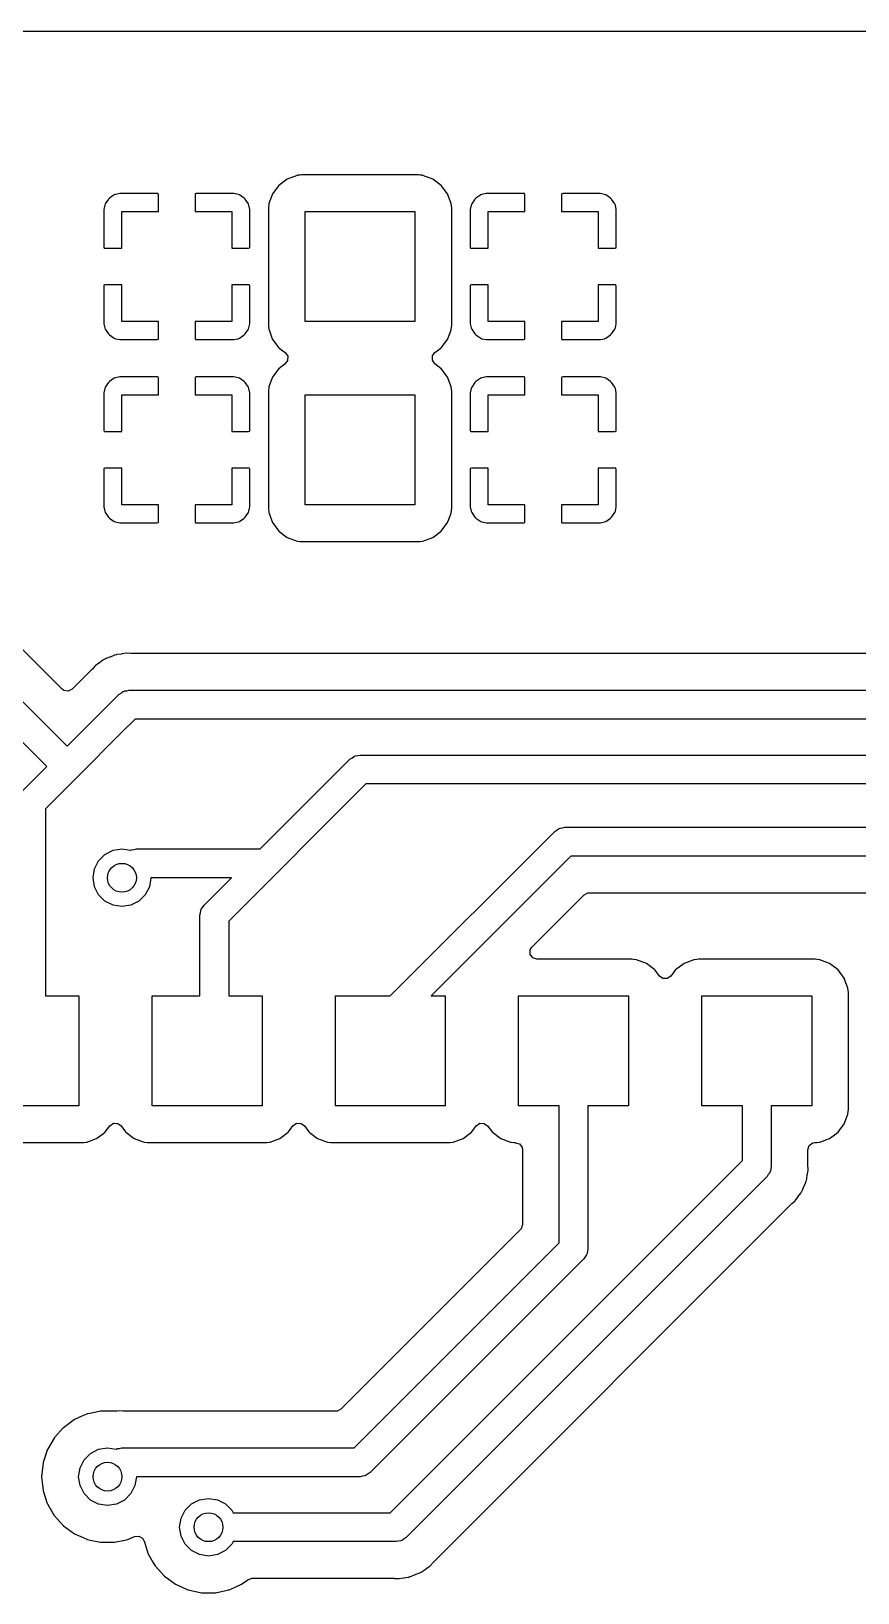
# Model space of a CAD drawing. Extents: x -0.18 to 2.18, y -0.18 to 2.58.
# Drawn here: x 0.75 to 1.201, y 1.724 to 2.576 of the extents above; entities that cross this region are included whole.
import ezdxf

# ---------------------------------------------------------------- set-up
doc = ezdxf.new("R2010")
doc.units = 0
doc.header["$MEASUREMENT"] = 0
doc.layers.add('BLACK', color=7, linetype='CONTINUOUS')

msp = doc.modelspace()

# ---------------------------------------------------------------- linework, layer by layer
at = {"layer": 'BLACK', "linetype": 'CONTINUOUS'}
for p, q in [((-0.172146, 2.57604), (2.17215, 2.57604)), ((0.894791, 2.49739), (0.889421, 2.49538)), ((0.895034, 2.49742), (0.894791, 2.49739)), ((0.89645, 2.49757), (0.895034, 2.49742)), ((0.895034, 2.49742), (0.895034, 2.49742)), ((0.897239, 2.49766), (0.89645, 2.49757)), ((0.961029, 2.49766), (0.897239, 2.49766)), ((0.961817, 2.49757), (0.961029, 2.49766)), ((0.963234, 2.49742), (0.961817, 2.49757)), ((0.963477, 2.49739), (0.963234, 2.49742)), ((0.963234, 2.49742), (0.963234, 2.49742)), ((0.968847, 2.49538), (0.963477, 2.49739)), ((0.884832, 2.49194), (0.881393, 2.48735)), ((0.889421, 2.49538), (0.884832, 2.49194)), ((0.973435, 2.49194), (0.968847, 2.49538)), ((0.976875, 2.48735), (0.973435, 2.49194)), ((0.789788, 2.4811), (0.789329, 2.47879)), ((0.790076, 2.4818), (0.789788, 2.4811)), ((0.791824, 2.48441), (0.790076, 2.4818)), ((0.792357, 2.48495), (0.791824, 2.48441)), ((0.794974, 2.4867), (0.792357, 2.48495)), ((0.79567, 2.48698), (0.794974, 2.4867)), ((0.797977, 2.48744), (0.79567, 2.48698)), ((0.798356, 2.48748), (0.797977, 2.48744)), ((0.818809, 2.48748), (0.798356, 2.48748)), ((0.818972, 2.48736), (0.818809, 2.48748)), ((0.819134, 2.48686), (0.818972, 2.48736)), ((0.819134, 2.47764), (0.819134, 2.48686)), ((0.839252, 2.48732), (0.839134, 2.48716)), ((0.839134, 2.48716), (0.839134, 2.47764)), ((0.839751, 2.48748), (0.839252, 2.48732)), ((0.859912, 2.48748), (0.839751, 2.48748)), ((0.860291, 2.48744), (0.859912, 2.48748)), ((0.862598, 2.48698), (0.860291, 2.48744)), ((0.863293, 2.4867), (0.862598, 2.48698)), ((0.865911, 2.48495), (0.863293, 2.4867)), ((0.866443, 2.48441), (0.865911, 2.48495)), ((0.868192, 2.4818), (0.866443, 2.48441)), ((0.86848, 2.4811), (0.868192, 2.4818)), ((0.868939, 2.47879), (0.86848, 2.4811)), ((0.87938, 2.48198), (0.879114, 2.47953)), ((0.879114, 2.47953), (0.879114, 2.41574)), ((0.88121, 2.48686), (0.87938, 2.48198)), ((0.881296, 2.48709), (0.88121, 2.48686)), ((0.881393, 2.48735), (0.881296, 2.48709)), ((0.881296, 2.48709), (0.881296, 2.48709)), ((0.976972, 2.48709), (0.976875, 2.48735)), ((0.977057, 2.48686), (0.976972, 2.48709)), ((0.976972, 2.48709), (0.976972, 2.48709)), ((0.978888, 2.48198), (0.977057, 2.48686)), ((0.979154, 2.47953), (0.978888, 2.48198)), ((0.979154, 2.41574), (0.979154, 2.47953)), ((0.989788, 2.4811), (0.989329, 2.47879)), ((0.990076, 2.4818), (0.989788, 2.4811)), ((0.991824, 2.48441), (0.990076, 2.4818)), ((0.992357, 2.48495), (0.991824, 2.48441)), ((0.994974, 2.4867), (0.992357, 2.48495)), ((0.99567, 2.48698), (0.994974, 2.4867)), ((0.997977, 2.48744), (0.99567, 2.48698)), ((0.998356, 2.48748), (0.997977, 2.48744)), ((1.01881, 2.48748), (0.998356, 2.48748)), ((1.01897, 2.48736), (1.01881, 2.48748)), ((1.01913, 2.48686), (1.01897, 2.48736)), ((1.01913, 2.47764), (1.01913, 2.48686)), ((1.03925, 2.48732), (1.03913, 2.48716)), ((1.03913, 2.48716), (1.03913, 2.47764)), ((1.03975, 2.48748), (1.03925, 2.48732)), ((1.05991, 2.48748), (1.03975, 2.48748)), ((1.06029, 2.48744), (1.05991, 2.48748)), ((1.0626, 2.48698), (1.06029, 2.48744)), ((1.06329, 2.4867), (1.0626, 2.48698)), ((1.06591, 2.48495), (1.06329, 2.4867)), ((1.06644, 2.48441), (1.06591, 2.48495)), ((1.06819, 2.4818), (1.06644, 2.48441)), ((1.06848, 2.4811), (1.06819, 2.4818)), ((1.06894, 2.47879), (1.06848, 2.4811)), ((0.789329, 2.47879), (0.789291, 2.47842)), ((0.789291, 2.47842), (0.789291, 2.45826)), ((0.799134, 2.45764), (0.799134, 2.47764)), ((0.799134, 2.47764), (0.819134, 2.47764)), ((0.839134, 2.47764), (0.859134, 2.47764)), ((0.859134, 2.47764), (0.859134, 2.45764)), ((0.868976, 2.47842), (0.868939, 2.47879)), ((0.868976, 2.45796), (0.868976, 2.47842)), ((0.899134, 2.41764), (0.899134, 2.47764)), ((0.899134, 2.47764), (0.959134, 2.47764)), ((0.959134, 2.47764), (0.959134, 2.41764)), ((0.989329, 2.47879), (0.989291, 2.47842)), ((0.989291, 2.47842), (0.989291, 2.45826)), ((0.999134, 2.45764), (0.999134, 2.47764)), ((0.999134, 2.47764), (1.01913, 2.47764)), ((1.03913, 2.47764), (1.05913, 2.47764)), ((1.05913, 2.47764), (1.05913, 2.45764)), ((1.06898, 2.47842), (1.06894, 2.47879)), ((1.06898, 2.45796), (1.06898, 2.47842)), ((0.789291, 2.45826), (0.789454, 2.45776)), ((0.789454, 2.45776), (0.789616, 2.45764)), ((0.789616, 2.45764), (0.799134, 2.45764)), ((0.859134, 2.45764), (0.868359, 2.45764)), ((0.868359, 2.45764), (0.868858, 2.4578)), ((0.868858, 2.4578), (0.868976, 2.45796)), ((0.989291, 2.45826), (0.989454, 2.45776)), ((0.989454, 2.45776), (0.989616, 2.45764)), ((0.989616, 2.45764), (0.999134, 2.45764)), ((1.05913, 2.45764), (1.06836, 2.45764)), ((1.06836, 2.45764), (1.06886, 2.4578)), ((1.06886, 2.4578), (1.06898, 2.45796)), ((0.789409, 2.43748), (0.789291, 2.43731)), ((0.789291, 2.43731), (0.789291, 2.41686)), ((0.789909, 2.43764), (0.789409, 2.43748)), ((0.799134, 2.43764), (0.789909, 2.43764)), ((0.799134, 2.41764), (0.799134, 2.43764)), ((0.868652, 2.43764), (0.859134, 2.43764)), ((0.859134, 2.43764), (0.859134, 2.41764)), ((0.868814, 2.43752), (0.868652, 2.43764)), ((0.868976, 2.43702), (0.868814, 2.43752)), ((0.868976, 2.41686), (0.868976, 2.43702)), ((0.989409, 2.43748), (0.989291, 2.43731)), ((0.989291, 2.43731), (0.989291, 2.41686)), ((0.989909, 2.43764), (0.989409, 2.43748)), ((0.999134, 2.43764), (0.989909, 2.43764)), ((0.999134, 2.41764), (0.999134, 2.43764)), ((1.06865, 2.43764), (1.05913, 2.43764)), ((1.05913, 2.43764), (1.05913, 2.41764)), ((1.06881, 2.43752), (1.06865, 2.43764)), ((1.06898, 2.43702), (1.06881, 2.43752)), ((1.06898, 2.41686), (1.06898, 2.43702)), ((0.789291, 2.41686), (0.789329, 2.41648)), ((0.789329, 2.41648), (0.789788, 2.41417)), ((0.789788, 2.41417), (0.790076, 2.41348)), ((0.790076, 2.41348), (0.791824, 2.41086)), ((0.819134, 2.41764), (0.799134, 2.41764)), ((0.819134, 2.40812), (0.819134, 2.41764)), ((0.859134, 2.41764), (0.839134, 2.41764)), ((0.839134, 2.41764), (0.839134, 2.40841)), ((0.866443, 2.41086), (0.868192, 2.41348)), ((0.868192, 2.41348), (0.86848, 2.41417)), ((0.86848, 2.41417), (0.868939, 2.41648)), ((0.868939, 2.41648), (0.868976, 2.41686)), ((0.879114, 2.41574), (0.87938, 2.41329)), ((0.87938, 2.41329), (0.879466, 2.41307)), ((0.879466, 2.41307), (0.881256, 2.40829)), ((0.959134, 2.41764), (0.899134, 2.41764)), ((0.977012, 2.40829), (0.978802, 2.41307)), ((0.978802, 2.41307), (0.978888, 2.41329)), ((0.978888, 2.41329), (0.979154, 2.41574)), ((0.989291, 2.41686), (0.989329, 2.41648)), ((0.989329, 2.41648), (0.989788, 2.41417)), ((0.989788, 2.41417), (0.990076, 2.41348)), ((0.990076, 2.41348), (0.991824, 2.41086)), ((1.01913, 2.41764), (0.999134, 2.41764)), ((1.01913, 2.40812), (1.01913, 2.41764)), ((1.05913, 2.41764), (1.03913, 2.41764)), ((1.03913, 2.41764), (1.03913, 2.40841)), ((1.06644, 2.41086), (1.06819, 2.41348)), ((1.06819, 2.41348), (1.06848, 2.41417)), ((1.06848, 2.41417), (1.06894, 2.41648)), ((1.06894, 2.41648), (1.06898, 2.41686)), ((0.791824, 2.41086), (0.792357, 2.41033)), ((0.792357, 2.41033), (0.794974, 2.40858)), ((0.794974, 2.40858), (0.79567, 2.40829)), ((0.79567, 2.40829), (0.797977, 2.40783)), ((0.797977, 2.40783), (0.798356, 2.4078)), ((0.798356, 2.4078), (0.818517, 2.4078)), ((0.818517, 2.4078), (0.819016, 2.40796)), ((0.819016, 2.40796), (0.819134, 2.40812)), ((0.839134, 2.40841), (0.839296, 2.40791)), ((0.839296, 2.40791), (0.839458, 2.4078)), ((0.839458, 2.4078), (0.859912, 2.4078)), ((0.859912, 2.4078), (0.860291, 2.40783)), ((0.860291, 2.40783), (0.862598, 2.40829)), ((0.862598, 2.40829), (0.863293, 2.40858)), ((0.863293, 2.40858), (0.865911, 2.41033)), ((0.865911, 2.41033), (0.866443, 2.41086)), ((0.881256, 2.40829), (0.881393, 2.40793)), ((0.881393, 2.40793), (0.884832, 2.40334)), ((0.884832, 2.40334), (0.885054, 2.40317)), ((0.885054, 2.40317), (0.885055, 2.40317)), ((0.885055, 2.40317), (0.888274, 2.40076)), ((0.969994, 2.40076), (0.973213, 2.40317)), ((0.973213, 2.40317), (0.973435, 2.40334)), ((0.973213, 2.40317), (0.973213, 2.40317)), ((0.973435, 2.40334), (0.976875, 2.40793)), ((0.976875, 2.40793), (0.977012, 2.40829)), ((0.991824, 2.41086), (0.992357, 2.41033)), ((0.992357, 2.41033), (0.994974, 2.40858)), ((0.994974, 2.40858), (0.99567, 2.40829)), ((0.99567, 2.40829), (0.997977, 2.40783)), ((0.997977, 2.40783), (0.998356, 2.4078)), ((0.998356, 2.4078), (1.01852, 2.4078)), ((1.01852, 2.4078), (1.01902, 2.40796)), ((1.01902, 2.40796), (1.01913, 2.40812)), ((1.03913, 2.40841), (1.0393, 2.40791)), ((1.0393, 2.40791), (1.03946, 2.4078)), ((1.03946, 2.4078), (1.05991, 2.4078)), ((1.05991, 2.4078), (1.06029, 2.40783)), ((1.06029, 2.40783), (1.0626, 2.40829)), ((1.0626, 2.40829), (1.06329, 2.40858)), ((1.06329, 2.40858), (1.06591, 2.41033)), ((1.06591, 2.41033), (1.06644, 2.41086)), ((0.888274, 2.39452), (0.885055, 2.39211)), ((0.888274, 2.40076), (0.889661, 2.39879)), ((0.889625, 2.39638), (0.888274, 2.39452)), ((0.889661, 2.39879), (0.889625, 2.39638)), ((0.968607, 2.39649), (0.968643, 2.3989)), ((0.969994, 2.39452), (0.968607, 2.39649)), ((0.968643, 2.3989), (0.969994, 2.40076)), ((0.973213, 2.39211), (0.969994, 2.39452)), ((0.794974, 2.3867), (0.792357, 2.38495)), ((0.79567, 2.38698), (0.794974, 2.3867)), ((0.797977, 2.38744), (0.79567, 2.38698)), ((0.798356, 2.38748), (0.797977, 2.38744)), ((0.818809, 2.38748), (0.798356, 2.38748)), ((0.818972, 2.38736), (0.818809, 2.38748)), ((0.819134, 2.38686), (0.818972, 2.38736)), ((0.819134, 2.37764), (0.819134, 2.38686)), ((0.839252, 2.38732), (0.839134, 2.38716)), ((0.839134, 2.38716), (0.839134, 2.37764)), ((0.839751, 2.38748), (0.839252, 2.38732)), ((0.859912, 2.38748), (0.839751, 2.38748)), ((0.860291, 2.38744), (0.859912, 2.38748)), ((0.862598, 2.38698), (0.860291, 2.38744)), ((0.863293, 2.3867), (0.862598, 2.38698)), ((0.865911, 2.38495), (0.863293, 2.3867)), ((0.88121, 2.38686), (0.87938, 2.38198)), ((0.881296, 2.38709), (0.88121, 2.38686)), ((0.881393, 2.38735), (0.881296, 2.38709)), ((0.881296, 2.38709), (0.881296, 2.38709)), ((0.884832, 2.39194), (0.881393, 2.38735)), ((0.885054, 2.39211), (0.884832, 2.39194)), ((0.885055, 2.39211), (0.885054, 2.39211)), ((0.973435, 2.39194), (0.973213, 2.39211)), ((0.973213, 2.39211), (0.973213, 2.39211)), ((0.976875, 2.38735), (0.973435, 2.39194)), ((0.976972, 2.38709), (0.976875, 2.38735)), ((0.977057, 2.38686), (0.976972, 2.38709)), ((0.976972, 2.38709), (0.976972, 2.38709)), ((0.978888, 2.38198), (0.977057, 2.38686)), ((0.994974, 2.3867), (0.992357, 2.38495)), ((0.99567, 2.38698), (0.994974, 2.3867)), ((0.997977, 2.38744), (0.99567, 2.38698)), ((0.998356, 2.38748), (0.997977, 2.38744)), ((1.01881, 2.38748), (0.998356, 2.38748)), ((1.01897, 2.38736), (1.01881, 2.38748)), ((1.01913, 2.38686), (1.01897, 2.38736)), ((1.01913, 2.37764), (1.01913, 2.38686)), ((1.03925, 2.38732), (1.03913, 2.38716)), ((1.03913, 2.38716), (1.03913, 2.37764)), ((1.03975, 2.38748), (1.03925, 2.38732)), ((1.05991, 2.38748), (1.03975, 2.38748)), ((1.06029, 2.38744), (1.05991, 2.38748)), ((1.0626, 2.38698), (1.06029, 2.38744)), ((1.06329, 2.3867), (1.0626, 2.38698)), ((1.06591, 2.38495), (1.06329, 2.3867)), ((0.789329, 2.37879), (0.789291, 2.37842)), ((0.789291, 2.37842), (0.789291, 2.35826)), ((0.789788, 2.3811), (0.789329, 2.37879)), ((0.790076, 2.3818), (0.789788, 2.3811)), ((0.791824, 2.38441), (0.790076, 2.3818)), ((0.792357, 2.38495), (0.791824, 2.38441)), ((0.799134, 2.35764), (0.799134, 2.37764)), ((0.799134, 2.37764), (0.819134, 2.37764)), ((0.839134, 2.37764), (0.859134, 2.37764)), ((0.859134, 2.37764), (0.859134, 2.35764)), ((0.866443, 2.38441), (0.865911, 2.38495)), ((0.868192, 2.3818), (0.866443, 2.38441)), ((0.86848, 2.3811), (0.868192, 2.3818)), ((0.868939, 2.37879), (0.86848, 2.3811)), ((0.868976, 2.37842), (0.868939, 2.37879)), ((0.868976, 2.35796), (0.868976, 2.37842)), ((0.87938, 2.38198), (0.879114, 2.37953)), ((0.879114, 2.37953), (0.879114, 2.31574)), ((0.899134, 2.31764), (0.899134, 2.37764)), ((0.899134, 2.37764), (0.959134, 2.37764)), ((0.959134, 2.37764), (0.959134, 2.31764)), ((0.979154, 2.37953), (0.978888, 2.38198)), ((0.979154, 2.31574), (0.979154, 2.37953)), ((0.989329, 2.37879), (0.989291, 2.37842)), ((0.989291, 2.37842), (0.989291, 2.35826)), ((0.989788, 2.3811), (0.989329, 2.37879)), ((0.990076, 2.3818), (0.989788, 2.3811)), ((0.991824, 2.38441), (0.990076, 2.3818)), ((0.992357, 2.38495), (0.991824, 2.38441)), ((0.999134, 2.35764), (0.999134, 2.37764)), ((0.999134, 2.37764), (1.01913, 2.37764)), ((1.03913, 2.37764), (1.05913, 2.37764)), ((1.05913, 2.37764), (1.05913, 2.35764)), ((1.06644, 2.38441), (1.06591, 2.38495)), ((1.06819, 2.3818), (1.06644, 2.38441)), ((1.06848, 2.3811), (1.06819, 2.3818)), ((1.06894, 2.37879), (1.06848, 2.3811)), ((1.06898, 2.37842), (1.06894, 2.37879)), ((1.06898, 2.35796), (1.06898, 2.37842)), ((0.789291, 2.35826), (0.789454, 2.35776)), ((0.789454, 2.35776), (0.789616, 2.35764)), ((0.789616, 2.35764), (0.799134, 2.35764)), ((0.859134, 2.35764), (0.868359, 2.35764)), ((0.868359, 2.35764), (0.868858, 2.3578)), ((0.868858, 2.3578), (0.868976, 2.35796)), ((0.989291, 2.35826), (0.989454, 2.35776)), ((0.989454, 2.35776), (0.989616, 2.35764)), ((0.989616, 2.35764), (0.999134, 2.35764)), ((1.05913, 2.35764), (1.06836, 2.35764)), ((1.06836, 2.35764), (1.06886, 2.3578)), ((1.06886, 2.3578), (1.06898, 2.35796)), ((0.789409, 2.33748), (0.789291, 2.33731)), ((0.789291, 2.33731), (0.789291, 2.31686)), ((0.789909, 2.33764), (0.789409, 2.33748)), ((0.799134, 2.33764), (0.789909, 2.33764)), ((0.799134, 2.31764), (0.799134, 2.33764)), ((0.868652, 2.33764), (0.859134, 2.33764)), ((0.859134, 2.33764), (0.859134, 2.31764)), ((0.868814, 2.33752), (0.868652, 2.33764)), ((0.868976, 2.33702), (0.868814, 2.33752)), ((0.868976, 2.31686), (0.868976, 2.33702)), ((0.989409, 2.33748), (0.989291, 2.33731)), ((0.989291, 2.33731), (0.989291, 2.31686)), ((0.989909, 2.33764), (0.989409, 2.33748)), ((0.999134, 2.33764), (0.989909, 2.33764)), ((0.999134, 2.31764), (0.999134, 2.33764)), ((1.06865, 2.33764), (1.05913, 2.33764)), ((1.05913, 2.33764), (1.05913, 2.31764)), ((1.06881, 2.33752), (1.06865, 2.33764)), ((1.06898, 2.33702), (1.06881, 2.33752)), ((1.06898, 2.31686), (1.06898, 2.33702)), ((0.766535, 2.21701), (0.653917, 2.32962)), ((0.758156, 2.1748), (0.615321, 2.31764)), ((0.632756, 2.32247), (0.769291, 2.18594)), ((0.819134, 2.31764), (0.799134, 2.31764)), ((0.819134, 2.30812), (0.819134, 2.31764)), ((0.859134, 2.31764), (0.839134, 2.31764)), ((0.839134, 2.31764), (0.839134, 2.30841)), ((0.959134, 2.31764), (0.899134, 2.31764)), ((1.01913, 2.31764), (0.999134, 2.31764)), ((1.01913, 2.30812), (1.01913, 2.31764)), ((1.05913, 2.31764), (1.03913, 2.31764)), ((1.03913, 2.31764), (1.03913, 2.30841)), ((0.789291, 2.31686), (0.789329, 2.31648)), ((0.789329, 2.31648), (0.789788, 2.31417)), ((0.789788, 2.31417), (0.790076, 2.31348)), ((0.790076, 2.31348), (0.791824, 2.31086)), ((0.791824, 2.31086), (0.792357, 2.31033)), ((0.792357, 2.31033), (0.794974, 2.30858)), ((0.863293, 2.30858), (0.865911, 2.31033)), ((0.865911, 2.31033), (0.866443, 2.31086)), ((0.866443, 2.31086), (0.868192, 2.31348)), ((0.868192, 2.31348), (0.86848, 2.31417)), ((0.86848, 2.31417), (0.868792, 2.31574)), ((0.868792, 2.31574), (0.868939, 2.31648)), ((0.868939, 2.31648), (0.868976, 2.31686)), ((0.879114, 2.31574), (0.87938, 2.31329)), ((0.87938, 2.31329), (0.879466, 2.31307)), ((0.879466, 2.31307), (0.881256, 2.30829)), ((0.977012, 2.30829), (0.978802, 2.31307)), ((0.978802, 2.31307), (0.978888, 2.31329)), ((0.978888, 2.31329), (0.979154, 2.31574)), ((0.989291, 2.31686), (0.989329, 2.31648)), ((0.989329, 2.31648), (0.989788, 2.31417)), ((0.989788, 2.31417), (0.990076, 2.31348)), ((0.990076, 2.31348), (0.991824, 2.31086)), ((0.991824, 2.31086), (0.992357, 2.31033)), ((0.992357, 2.31033), (0.994974, 2.30858)), ((1.06329, 2.30858), (1.06591, 2.31033)), ((1.06591, 2.31033), (1.06644, 2.31086)), ((1.06644, 2.31086), (1.06819, 2.31348)), ((1.06819, 2.31348), (1.06848, 2.31417)), ((1.06848, 2.31417), (1.06894, 2.31648)), ((1.06894, 2.31648), (1.06898, 2.31686)), ((0.794974, 2.30858), (0.79567, 2.30829)), ((0.79567, 2.30829), (0.797977, 2.30783)), ((0.797977, 2.30783), (0.798356, 2.3078)), ((0.798356, 2.3078), (0.818517, 2.3078)), ((0.818517, 2.3078), (0.819016, 2.30796)), ((0.819016, 2.30796), (0.819134, 2.30812)), ((0.839134, 2.30841), (0.839296, 2.30791)), ((0.839296, 2.30791), (0.839458, 2.3078)), ((0.839458, 2.3078), (0.859912, 2.3078)), ((0.859912, 2.3078), (0.860291, 2.30783)), ((0.860291, 2.30783), (0.862598, 2.30829)), ((0.862598, 2.30829), (0.863293, 2.30858)), ((0.881256, 2.30829), (0.881393, 2.30793)), ((0.881393, 2.30793), (0.884832, 2.30334)), ((0.884832, 2.30334), (0.889421, 2.2999)), ((0.968847, 2.2999), (0.973435, 2.30334)), ((0.973435, 2.30334), (0.976875, 2.30793)), ((0.976875, 2.30793), (0.977012, 2.30829)), ((0.994974, 2.30858), (0.99567, 2.30829)), ((0.99567, 2.30829), (0.997977, 2.30783)), ((0.997977, 2.30783), (0.998356, 2.3078)), ((0.998356, 2.3078), (1.01852, 2.3078)), ((1.01852, 2.3078), (1.01902, 2.30796)), ((1.01902, 2.30796), (1.01913, 2.30812)), ((1.03913, 2.30841), (1.0393, 2.30791)), ((1.0393, 2.30791), (1.03946, 2.3078)), ((1.03946, 2.3078), (1.05991, 2.3078)), ((1.05991, 2.3078), (1.06029, 2.30783)), ((1.06029, 2.30783), (1.0626, 2.30829)), ((1.0626, 2.30829), (1.06329, 2.30858)), ((0.889421, 2.2999), (0.894791, 2.29788)), ((0.894791, 2.29788), (0.895034, 2.29786)), ((0.895034, 2.29786), (0.895034, 2.29786)), ((0.895034, 2.29786), (0.89645, 2.2977)), ((0.89645, 2.2977), (0.897239, 2.29762)), ((0.897239, 2.29762), (0.961029, 2.29762)), ((0.961029, 2.29762), (0.961817, 2.2977)), ((0.961817, 2.2977), (0.963234, 2.29786)), ((0.963234, 2.29786), (0.963477, 2.29788)), ((0.963234, 2.29786), (0.963234, 2.29786)), ((0.963477, 2.29788), (0.968847, 2.2999)), ((0.788846, 2.23285), (0.786939, 2.23138)), ((0.789185, 2.233), (0.788846, 2.23285)), ((0.789826, 2.23335), (0.789185, 2.233)), ((0.790132, 2.23356), (0.789826, 2.23335)), ((0.791525, 2.23409), (0.790132, 2.23356)), ((0.792511, 2.23446), (0.791525, 2.23409)), ((0.792699, 2.23454), (0.792511, 2.23446)), ((0.794813, 2.23547), (0.792699, 2.23454)), ((0.795028, 2.23556), (0.794813, 2.23547)), ((0.795393, 2.23562), (0.795028, 2.23556)), ((0.796101, 2.23582), (0.795393, 2.23562)), ((0.796176, 2.23585), (0.796101, 2.23582)), ((0.796227, 2.23587), (0.796176, 2.23585)), ((0.796447, 2.23595), (0.796227, 2.23587)), ((0.796227, 2.23587), (0.796227, 2.23587)), ((0.798972, 2.23625), (0.796447, 2.23595)), ((0.799174, 2.23628), (0.798972, 2.23625)), ((0.801448, 2.23668), (0.799174, 2.23628)), ((0.801679, 2.23672), (0.801448, 2.23668)), ((0.801448, 2.23668), (0.801448, 2.23668)), ((0.803907, 2.23657), (0.801679, 2.23672)), ((0.803987, 2.23656), (0.803907, 2.23657)), ((0.804252, 2.23656), (0.803987, 2.23656)), ((1.25061, 2.23656), (0.804252, 2.23656)), ((0.782762, 2.22772), (0.772047, 2.21701)), ((0.782916, 2.22788), (0.782762, 2.22772)), ((0.784411, 2.22956), (0.782916, 2.22788)), ((0.784568, 2.22974), (0.784411, 2.22956)), ((0.786664, 2.23118), (0.784568, 2.22974)), ((0.786829, 2.2313), (0.786664, 2.23118)), ((0.786939, 2.23138), (0.786829, 2.2313)), ((0.767522, 2.21629), (0.766535, 2.21701)), ((0.769901, 2.21591), (0.767522, 2.21629)), ((0.772047, 2.21701), (0.769901, 2.21591)), ((0.798706, 2.21494), (0.799735, 2.21576)), ((0.799735, 2.21576), (0.800176, 2.21586)), ((0.800176, 2.21586), (0.80056, 2.2161)), ((0.80056, 2.2161), (0.801867, 2.21624)), ((0.801867, 2.21624), (0.80315, 2.21654)), ((0.80315, 2.21654), (1.26052, 2.21654)), ((0.787749, 2.2044), (0.797592, 2.21424)), ((0.797592, 2.21424), (0.798706, 2.21494)), ((0.769291, 2.18594), (0.787749, 2.2044)), ((0.787749, 2.2044), (0.787749, 2.2044)), ((0.806411, 2.20079), (0.798865, 2.19324)), ((1.26378, 2.20079), (0.806411, 2.20079)), ((0.798865, 2.19324), (0.775243, 2.16962)), ((0.798865, 2.19324), (0.798865, 2.19324)), ((0.927852, 2.18081), (0.929134, 2.1811)), ((0.929134, 2.1811), (1.30383, 2.1811)), ((0.744039, 2.16069), (0.758156, 2.1748)), ((0.874691, 2.12992), (0.923576, 2.17881)), ((0.923576, 2.17881), (0.924691, 2.1795)), ((0.924691, 2.1795), (0.925719, 2.18032)), ((0.925719, 2.18032), (0.926161, 2.18042)), ((0.926161, 2.18042), (0.926544, 2.18066)), ((0.926544, 2.18066), (0.927852, 2.18081)), ((0.775243, 2.16962), (0.75748, 2.15186)), ((0.775243, 2.16962), (0.775243, 2.16962)), ((0.932395, 2.16535), (0.85748, 2.09044)), ((1.30709, 2.16535), (0.932395, 2.16535)), ((0.75748, 2.15186), (0.75748, 2.04969)), ((0.945636, 2.04969), (1.03539, 2.13944)), ((1.03539, 2.13944), (1.0365, 2.14013)), ((1.0365, 2.14013), (1.03753, 2.14095)), ((1.03753, 2.14095), (1.03797, 2.14105)), ((1.03797, 2.14105), (1.03836, 2.14129)), ((1.03836, 2.14129), (1.03966, 2.14144)), ((1.03966, 2.14144), (1.04094, 2.14173)), ((1.04094, 2.14173), (1.39277, 2.14173)), ((0.784235, 2.11904), (0.786472, 2.12343)), ((0.786472, 2.12343), (0.789956, 2.12691)), ((0.789956, 2.12691), (0.794346, 2.12915)), ((0.794346, 2.12915), (0.799213, 2.12992)), ((0.799213, 2.12992), (0.80386, 2.12919)), ((0.80386, 2.12919), (0.804113, 2.12924)), ((0.804113, 2.12924), (0.804497, 2.12948)), ((0.804497, 2.12948), (0.805804, 2.12963)), ((0.805804, 2.12963), (0.807087, 2.12992)), ((0.807087, 2.12992), (0.874691, 2.12992)), ((1.04421, 2.12598), (0.967907, 2.04969)), ((1.38949, 2.12598), (1.04421, 2.12598)), ((0.783465, 2.11417), (0.784235, 2.11904)), ((0.784235, 2.10931), (0.783465, 2.11417)), ((0.814961, 2.11417), (0.81419, 2.10931)), ((0.858943, 2.11417), (0.814961, 2.11417)), ((0.844039, 2.09927), (0.858943, 2.11417)), ((0.786472, 2.10492), (0.784235, 2.10931)), ((0.789956, 2.10143), (0.786472, 2.10492)), ((0.811953, 2.10492), (0.808469, 2.10143)), ((0.81419, 2.10931), (0.811953, 2.10492)), ((1.02289, 2.07636), (1.05136, 2.10482)), ((1.05136, 2.10482), (1.0535, 2.10592)), ((1.0535, 2.10592), (1.05411, 2.10596)), ((1.05411, 2.10596), (1.37959, 2.10596)), ((0.794346, 2.0992), (0.789956, 2.10143)), ((0.799213, 2.09843), (0.794346, 2.0992)), ((0.804079, 2.0992), (0.799213, 2.09843)), ((0.808469, 2.10143), (0.804079, 2.0992)), ((0.842027, 2.095), (0.842175, 2.0963)), ((0.842175, 2.0963), (0.842416, 2.09669)), ((0.842416, 2.09669), (0.842517, 2.09713)), ((0.842517, 2.09713), (0.843339, 2.09816)), ((0.843339, 2.09816), (0.844039, 2.09927)), ((0.841732, 2.09371), (0.842027, 2.095)), ((0.841732, 2.04969), (0.841732, 2.09371)), ((0.85748, 2.09044), (0.85748, 2.04969)), ((1.02194, 2.07481), (1.02289, 2.07636)), ((1.02194, 2.0724), (1.02194, 2.07481)), ((1.02336, 2.07045), (1.02194, 2.0724)), ((1.02565, 2.0697), (1.02336, 2.07045)), ((1.07756, 2.0697), (1.02565, 2.0697)), ((1.07835, 2.06962), (1.07756, 2.0697)), ((1.07977, 2.06947), (1.07835, 2.06962)), ((1.08001, 2.06944), (1.07977, 2.06947)), ((1.07977, 2.06947), (1.07977, 2.06947)), ((1.08538, 2.06743), (1.08001, 2.06944)), ((1.08997, 2.06399), (1.08538, 2.06743)), ((1.09014, 2.06376), (1.08997, 2.06399)), ((1.09255, 2.06054), (1.09014, 2.06376)), ((1.09014, 2.06376), (1.09014, 2.06376)), ((1.1012, 2.06376), (1.09879, 2.06054)), ((1.10137, 2.06399), (1.1012, 2.06376)), ((1.1012, 2.06376), (1.1012, 2.06376)), ((1.10596, 2.06743), (1.10137, 2.06399)), ((1.11133, 2.06944), (1.10596, 2.06743)), ((1.11157, 2.06947), (1.11133, 2.06944)), ((1.11299, 2.06962), (1.11157, 2.06947)), ((1.11157, 2.06947), (1.11157, 2.06947)), ((1.11377, 2.0697), (1.11299, 2.06962)), ((1.17756, 2.0697), (1.11377, 2.0697)), ((1.17835, 2.06962), (1.17756, 2.0697)), ((1.17977, 2.06947), (1.17835, 2.06962)), ((1.18001, 2.06944), (1.17977, 2.06947)), ((1.17977, 2.06947), (1.17977, 2.06947)), ((1.18538, 2.06743), (1.18001, 2.06944)), ((1.18997, 2.06399), (1.18538, 2.06743)), ((1.19341, 2.0594), (1.18997, 2.06399)), ((1.09441, 2.05919), (1.09255, 2.06054)), ((1.09682, 2.05916), (1.09441, 2.05919)), ((1.09879, 2.06054), (1.09682, 2.05916)), ((1.19351, 2.05914), (1.19341, 2.0594)), ((1.19359, 2.05891), (1.19351, 2.05914)), ((1.19351, 2.05914), (1.19351, 2.05914)), ((1.19542, 2.05403), (1.19359, 2.05891)), ((1.19569, 2.05158), (1.19542, 2.05403)), ((0.75748, 2.04969), (0.775669, 2.04969)), ((0.775669, 2.04969), (0.775669, 1.98969)), ((0.815669, 1.98969), (0.815669, 2.04969)), ((0.815669, 2.04969), (0.841732, 2.04969)), ((0.85748, 2.04969), (0.875669, 2.04969)), ((0.875669, 2.04969), (0.875669, 1.98969)), ((0.915669, 1.98969), (0.915669, 2.04969)), ((0.915669, 2.04969), (0.945636, 2.04969)), ((0.967907, 2.04969), (0.975669, 2.04969)), ((0.975669, 2.04969), (0.975669, 1.98969)), ((1.01567, 1.98969), (1.01567, 2.04969)), ((1.01567, 2.04969), (1.07567, 2.04969)), ((1.07567, 2.04969), (1.07567, 1.98969)), ((1.11567, 1.98969), (1.11567, 2.04969)), ((1.11567, 2.04969), (1.17567, 2.04969)), ((1.17567, 2.04969), (1.17567, 1.98969)), ((1.19569, 1.98779), (1.19569, 2.05158)), ((0.775669, 1.98969), (0.715669, 1.98969)), ((0.875669, 1.98969), (0.815669, 1.98969)), ((0.975669, 1.98969), (0.915669, 1.98969)), ((1.0378, 1.98969), (1.01567, 1.98969)), ((1.0378, 1.91507), (1.0378, 1.98969)), ((1.07567, 1.98969), (1.05354, 1.98969)), ((1.05354, 1.98969), (1.05354, 1.9118)), ((1.1378, 1.98969), (1.11567, 1.98969)), ((1.1378, 1.95995), (1.1378, 1.98969)), ((1.17567, 1.98969), (1.15354, 1.98969)), ((1.15354, 1.98969), (1.15354, 1.95668)), ((1.19355, 1.98034), (1.19534, 1.98511)), ((1.19534, 1.98511), (1.19542, 1.98534)), ((1.19542, 1.98534), (1.19569, 1.98779)), ((0.790138, 1.97561), (0.79255, 1.97883)), ((0.79255, 1.97883), (0.79452, 1.98021)), ((0.79452, 1.98021), (0.796929, 1.98018)), ((0.796929, 1.98018), (0.798788, 1.97883)), ((0.798788, 1.97883), (0.801201, 1.97561)), ((0.890138, 1.97561), (0.89255, 1.97883)), ((0.89255, 1.97883), (0.89452, 1.98021)), ((0.89452, 1.98021), (0.896929, 1.98018)), ((0.896929, 1.98018), (0.898788, 1.97883)), ((0.898788, 1.97883), (0.901201, 1.97561)), ((0.990138, 1.97561), (0.99255, 1.97883)), ((0.99255, 1.97883), (0.99452, 1.98021)), ((0.99452, 1.98021), (0.996929, 1.98018)), ((0.996929, 1.98018), (0.998788, 1.97883)), ((0.998788, 1.97883), (1.0012, 1.97561)), ((1.18997, 1.97538), (1.19341, 1.97997)), ((1.19341, 1.97997), (1.19355, 1.98034)), ((0.713774, 1.96967), (0.777564, 1.96967)), ((0.777564, 1.96967), (0.778353, 1.96975)), ((0.778353, 1.96975), (0.779769, 1.9699)), ((0.779769, 1.9699), (0.780012, 1.96993)), ((0.779769, 1.9699), (0.779769, 1.9699)), ((0.780012, 1.96993), (0.785382, 1.97194)), ((0.785382, 1.97194), (0.789971, 1.97538)), ((0.789971, 1.97538), (0.790137, 1.97561)), ((0.790137, 1.97561), (0.790138, 1.97561)), ((0.801201, 1.97561), (0.801201, 1.97561)), ((0.801201, 1.97561), (0.801368, 1.97538)), ((0.801368, 1.97538), (0.805956, 1.97194)), ((0.805956, 1.97194), (0.811326, 1.96993)), ((0.811326, 1.96993), (0.811569, 1.9699)), ((0.811569, 1.9699), (0.811569, 1.9699)), ((0.811569, 1.9699), (0.812986, 1.96975)), ((0.812986, 1.96975), (0.813774, 1.96967)), ((0.813774, 1.96967), (0.877564, 1.96967)), ((0.877564, 1.96967), (0.878353, 1.96975)), ((0.878353, 1.96975), (0.879769, 1.9699)), ((0.879769, 1.9699), (0.880012, 1.96993)), ((0.879769, 1.9699), (0.879769, 1.9699)), ((0.880012, 1.96993), (0.885382, 1.97194)), ((0.885382, 1.97194), (0.889971, 1.97538)), ((0.889971, 1.97538), (0.890137, 1.97561)), ((0.890137, 1.97561), (0.890138, 1.97561)), ((0.901201, 1.97561), (0.901201, 1.97561)), ((0.901201, 1.97561), (0.901368, 1.97538)), ((0.901368, 1.97538), (0.905956, 1.97194)), ((0.905956, 1.97194), (0.911326, 1.96993)), ((0.911326, 1.96993), (0.911569, 1.9699)), ((0.911569, 1.9699), (0.911569, 1.9699)), ((0.911569, 1.9699), (0.912986, 1.96975)), ((0.912986, 1.96975), (0.913774, 1.96967)), ((0.913774, 1.96967), (0.977564, 1.96967)), ((0.977564, 1.96967), (0.978353, 1.96975)), ((0.978353, 1.96975), (0.979769, 1.9699)), ((0.979769, 1.9699), (0.980012, 1.96993)), ((0.979769, 1.9699), (0.979769, 1.9699)), ((0.980012, 1.96993), (0.985382, 1.97194)), ((0.985382, 1.97194), (0.989971, 1.97538)), ((0.989971, 1.97538), (0.990137, 1.97561)), ((0.990137, 1.97561), (0.990138, 1.97561)), ((1.0012, 1.97561), (1.0012, 1.97561)), ((1.0012, 1.97561), (1.00137, 1.97538)), ((1.00137, 1.97538), (1.00596, 1.97194)), ((1.00596, 1.97194), (1.01133, 1.96993)), ((1.01133, 1.96993), (1.01157, 1.9699)), ((1.01157, 1.9699), (1.01157, 1.9699)), ((1.01157, 1.9699), (1.01299, 1.96975)), ((1.01299, 1.96975), (1.01377, 1.96967)), ((1.01377, 1.96967), (1.01388, 1.96967)), ((1.01388, 1.96967), (1.01398, 1.96966)), ((1.01398, 1.96966), (1.01398, 1.96963)), ((1.01398, 1.96963), (1.01617, 1.96892)), ((1.01617, 1.96892), (1.01758, 1.96697)), ((1.17356, 1.96577), (1.17431, 1.96806)), ((1.17431, 1.96806), (1.17626, 1.96947)), ((1.17626, 1.96947), (1.17735, 1.96965)), ((1.17735, 1.96966), (1.17746, 1.96967)), ((1.17735, 1.96965), (1.17735, 1.96966)), ((1.17746, 1.96967), (1.17756, 1.96967)), ((1.17756, 1.96967), (1.17835, 1.96975)), ((1.17835, 1.96975), (1.17977, 1.9699)), ((1.17977, 1.9699), (1.18001, 1.96993)), ((1.17977, 1.9699), (1.17977, 1.9699)), ((1.18001, 1.96993), (1.18538, 1.97194)), ((1.18538, 1.97194), (1.18997, 1.97538)), ((0.945557, 1.76772), (1.1378, 1.95995)), ((1.01758, 1.96697), (1.01778, 1.96577)), ((1.01778, 1.96577), (1.01778, 1.92498)), ((1.17356, 1.95763), (1.17356, 1.96577)), ((1.15124, 1.95113), (0.954377, 1.75427)), ((1.15194, 1.95224), (1.15124, 1.95113)), ((1.15276, 1.95327), (1.15194, 1.95224)), ((1.15286, 1.95371), (1.15276, 1.95327)), ((1.1531, 1.95409), (1.15286, 1.95371)), ((1.15325, 1.9554), (1.1531, 1.95409)), ((1.15354, 1.95668), (1.15325, 1.9554)), ((1.17289, 1.94971), (1.17322, 1.95223)), ((1.17322, 1.95223), (1.17325, 1.95243)), ((1.17325, 1.95243), (1.17367, 1.9547)), ((1.17357, 1.95741), (1.17356, 1.95763)), ((1.17371, 1.95493), (1.17357, 1.95741)), ((1.17367, 1.9547), (1.17371, 1.95493)), ((1.16986, 1.94247), (1.17022, 1.94311)), ((1.17022, 1.94311), (1.17043, 1.94341)), ((1.17043, 1.94341), (1.17136, 1.94578)), ((1.17136, 1.94578), (1.17144, 1.94597)), ((1.17144, 1.94597), (1.17239, 1.94808)), ((1.17239, 1.94808), (1.17248, 1.94829)), ((1.17248, 1.94829), (1.17255, 1.94865)), ((1.17255, 1.94865), (1.17275, 1.94936)), ((1.17275, 1.94936), (1.17289, 1.94971)), ((0.969207, 1.74078), (1.16461, 1.93619)), ((1.16461, 1.93619), (1.16481, 1.93637)), ((1.16481, 1.93637), (1.16637, 1.93774)), ((1.16637, 1.93774), (1.16655, 1.93789)), ((1.16655, 1.93789), (1.16801, 1.93997)), ((1.16801, 1.93997), (1.16813, 1.94013)), ((1.16813, 1.94013), (1.1697, 1.94214)), ((1.1697, 1.94214), (1.16986, 1.94247)), ((1.01663, 1.92222), (0.918721, 1.82431)), ((1.01703, 1.92269), (1.01663, 1.92222)), ((1.01778, 1.92498), (1.01703, 1.92269)), ((0.925872, 1.80315), (1.0378, 1.91507)), ((1.05286, 1.90883), (1.05276, 1.90838)), ((1.0531, 1.90921), (1.05286, 1.90883)), ((1.05325, 1.91052), (1.0531, 1.90921)), ((1.05354, 1.9118), (1.05325, 1.91052)), ((1.05124, 1.90624), (0.934692, 1.7897)), ((1.05194, 1.90736), (1.05124, 1.90624)), ((1.05276, 1.90838), (1.05194, 1.90736)), ((0.797742, 1.82334), (0.796603, 1.82314)), ((0.799965, 1.82318), (0.797742, 1.82334)), ((0.916575, 1.82322), (0.915965, 1.82317)), ((0.918721, 1.82431), (0.916575, 1.82322)), ((0.773356, 1.81855), (0.767274, 1.81413)), ((0.777391, 1.82034), (0.773356, 1.81855)), ((0.780038, 1.82152), (0.777391, 1.82034)), ((0.780039, 1.82152), (0.780038, 1.82152)), ((0.780225, 1.82161), (0.780039, 1.82152)), ((0.780424, 1.82165), (0.780225, 1.82161)), ((0.780425, 1.82165), (0.780424, 1.82165)), ((0.781808, 1.82194), (0.780425, 1.82165)), ((0.787579, 1.82317), (0.781808, 1.82194)), ((0.795098, 1.82317), (0.787579, 1.82317)), ((0.795298, 1.82313), (0.795098, 1.82317)), ((0.795501, 1.82311), (0.795298, 1.82313)), ((0.795506, 1.82316), (0.795501, 1.82311)), ((0.796603, 1.82314), (0.795506, 1.82316)), ((0.80005, 1.82318), (0.799965, 1.82318)), ((0.800316, 1.82317), (0.80005, 1.82318)), ((0.915965, 1.82317), (0.800316, 1.82317)), ((0.76214, 1.80836), (0.758585, 1.80221)), ((0.762243, 1.80854), (0.76214, 1.80836)), ((0.762654, 1.809), (0.762243, 1.80854)), ((0.767137, 1.81398), (0.762654, 1.809)), ((0.767274, 1.81413), (0.767137, 1.81398)), ((0.767137, 1.81398), (0.767137, 1.81398)), ((0.75842, 1.80184), (0.756223, 1.79507)), ((0.758483, 1.80203), (0.75842, 1.80184)), ((0.758585, 1.80221), (0.758483, 1.80203)), ((0.758585, 1.80221), (0.758585, 1.80221)), ((0.778598, 1.79666), (0.782082, 1.80014)), ((0.782082, 1.80014), (0.786472, 1.80238)), ((0.786472, 1.80238), (0.791339, 1.80315)), ((0.791339, 1.80315), (0.795986, 1.80241)), ((0.795986, 1.80241), (0.796239, 1.80247)), ((0.796239, 1.80247), (0.796623, 1.80271)), ((0.796623, 1.80271), (0.79793, 1.80286)), ((0.79793, 1.80286), (0.799213, 1.80315)), ((0.799213, 1.80315), (0.925872, 1.80315)), ((0.75616, 1.79488), (0.755374, 1.7874)), ((0.756223, 1.79507), (0.75616, 1.79488)), ((0.756223, 1.79507), (0.756223, 1.79507)), ((0.775591, 1.7874), (0.776361, 1.79227)), ((0.776361, 1.79227), (0.778598, 1.79666)), ((0.934692, 1.7897), (0.933577, 1.789)), ((0.755374, 1.7874), (0.75616, 1.77992)), ((0.776361, 1.78254), (0.775591, 1.7874)), ((0.778598, 1.77815), (0.776361, 1.78254)), ((0.806316, 1.78254), (0.804079, 1.77815)), ((0.807087, 1.7874), (0.806316, 1.78254)), ((0.929134, 1.7874), (0.807087, 1.7874)), ((0.930416, 1.78769), (0.929134, 1.7874)), ((0.931723, 1.78784), (0.930416, 1.78769)), ((0.932107, 1.78808), (0.931723, 1.78784)), ((0.932549, 1.78818), (0.932107, 1.78808)), ((0.933577, 1.789), (0.932549, 1.78818)), ((0.75616, 1.77992), (0.756223, 1.77973)), ((0.756223, 1.77973), (0.756223, 1.77973)), ((0.756223, 1.77973), (0.756417, 1.77913)), ((0.756417, 1.77913), (0.758483, 1.77277)), ((0.758483, 1.77277), (0.758585, 1.7726)), ((0.758585, 1.7726), (0.758585, 1.7726)), ((0.758585, 1.7726), (0.760813, 1.76874)), ((0.782082, 1.77466), (0.778598, 1.77815)), ((0.786472, 1.77242), (0.782082, 1.77466)), ((0.791339, 1.77165), (0.786472, 1.77242)), ((0.796205, 1.77242), (0.791339, 1.77165)), ((0.800595, 1.77466), (0.796205, 1.77242)), ((0.804079, 1.77815), (0.800595, 1.77466)), ((0.833716, 1.7691), (0.8372, 1.77258)), ((0.8372, 1.77258), (0.84159, 1.77482)), ((0.84159, 1.77482), (0.846457, 1.77559)), ((0.846457, 1.77559), (0.851323, 1.77482)), ((0.851323, 1.77482), (0.855713, 1.77258)), ((0.855713, 1.77258), (0.859197, 1.7691)), ((0.760813, 1.76874), (0.762243, 1.76626)), ((0.762243, 1.76626), (0.762379, 1.76611)), ((0.762379, 1.76611), (0.767137, 1.76083)), ((0.830709, 1.75984), (0.831479, 1.76471)), ((0.831479, 1.76471), (0.833716, 1.7691)), ((0.859197, 1.7691), (0.859902, 1.76772)), ((0.859902, 1.76772), (0.945557, 1.76772)), ((0.767137, 1.76083), (0.767137, 1.76083)), ((0.767137, 1.76083), (0.767274, 1.76067)), ((0.767274, 1.76067), (0.773356, 1.75626)), ((0.773356, 1.75626), (0.776701, 1.75477)), ((0.831479, 1.75498), (0.830709, 1.75984)), ((0.776701, 1.75477), (0.780038, 1.75328)), ((0.780038, 1.75328), (0.780039, 1.75328)), ((0.780039, 1.75328), (0.780225, 1.7532)), ((0.780225, 1.7532), (0.780424, 1.75315)), ((0.780424, 1.75315), (0.780425, 1.75315)), ((0.780425, 1.75315), (0.781808, 1.75286)), ((0.781808, 1.75286), (0.787579, 1.75163)), ((0.787579, 1.75163), (0.795098, 1.75163)), ((0.795098, 1.75163), (0.800869, 1.75286)), ((0.800869, 1.75286), (0.802253, 1.75315)), ((0.802253, 1.75315), (0.802452, 1.7532)), ((0.802253, 1.75315), (0.802253, 1.75315)), ((0.802452, 1.7532), (0.805976, 1.75477)), ((0.805976, 1.75477), (0.808372, 1.75502)), ((0.808372, 1.75502), (0.810458, 1.75381)), ((0.810458, 1.75381), (0.811208, 1.75234)), ((0.811208, 1.75234), (0.811278, 1.75237)), ((0.811278, 1.75237), (0.813601, 1.74521)), ((0.833716, 1.75059), (0.831479, 1.75498)), ((0.8372, 1.7471), (0.833716, 1.75059)), ((0.84159, 1.74487), (0.8372, 1.7471)), ((0.855713, 1.7471), (0.851323, 1.74487)), ((0.859197, 1.75059), (0.855713, 1.7471)), ((0.859902, 1.75197), (0.859197, 1.75059)), ((0.948819, 1.75197), (0.859902, 1.75197)), ((0.950101, 1.75226), (0.948819, 1.75197)), ((0.951408, 1.75241), (0.950101, 1.75226)), ((0.951792, 1.75265), (0.951408, 1.75241)), ((0.952234, 1.75275), (0.951792, 1.75265)), ((0.953262, 1.75357), (0.952234, 1.75275)), ((0.954377, 1.75427), (0.953262, 1.75357)), ((0.813601, 1.74521), (0.813703, 1.74504)), ((0.813703, 1.74504), (0.813703, 1.74504)), ((0.813703, 1.74504), (0.81616, 1.74078)), ((0.81616, 1.74078), (0.817361, 1.7387)), ((0.817361, 1.7387), (0.817497, 1.73855)), ((0.817497, 1.73855), (0.822255, 1.73327)), ((0.846457, 1.74409), (0.84159, 1.74487)), ((0.851323, 1.74487), (0.846457, 1.74409)), ((0.965305, 1.73733), (0.967207, 1.73863)), ((0.967207, 1.73863), (0.967401, 1.73877)), ((0.967401, 1.73877), (0.969053, 1.74062)), ((0.969053, 1.74062), (0.969207, 1.74078)), ((0.822255, 1.73327), (0.822255, 1.73327)), ((0.822255, 1.73327), (0.822392, 1.73312)), ((0.822392, 1.73312), (0.828474, 1.7287)), ((0.864439, 1.7287), (0.867891, 1.7312)), ((0.867891, 1.7312), (0.870182, 1.73195)), ((0.870182, 1.73195), (0.947717, 1.73195)), ((0.947717, 1.73195), (0.947982, 1.73194)), ((0.947982, 1.73194), (0.950289, 1.73178)), ((0.950289, 1.73178), (0.950521, 1.73182)), ((0.950521, 1.73182), (0.952795, 1.73222)), ((0.950521, 1.73182), (0.950521, 1.73182)), ((0.952795, 1.73222), (0.952997, 1.73225)), ((0.952997, 1.73225), (0.955288, 1.73253)), ((0.955288, 1.73253), (0.955521, 1.73256)), ((0.955288, 1.73253), (0.955288, 1.73253)), ((0.955521, 1.73256), (0.955741, 1.73264)), ((0.955741, 1.73264), (0.955868, 1.73269)), ((0.955741, 1.73264), (0.955741, 1.73264)), ((0.955868, 1.73269), (0.956575, 1.73288)), ((0.956575, 1.73288), (0.956607, 1.73288)), ((0.956607, 1.73288), (0.95694, 1.73294)), ((0.95694, 1.73294), (0.959269, 1.73397)), ((0.959269, 1.73397), (0.959458, 1.73404)), ((0.959458, 1.73404), (0.961617, 1.73486)), ((0.961617, 1.73486), (0.961837, 1.73494)), ((0.961837, 1.73494), (0.962142, 1.73515)), ((0.962142, 1.73515), (0.962783, 1.73551)), ((0.962783, 1.73551), (0.963122, 1.73566)), ((0.963122, 1.73566), (0.96514, 1.73721)), ((0.96514, 1.73721), (0.965305, 1.73733)), ((0.828474, 1.7287), (0.832509, 1.7269)), ((0.832509, 1.7269), (0.835156, 1.72572)), ((0.835156, 1.72572), (0.835157, 1.72572)), ((0.835157, 1.72572), (0.835343, 1.72564)), ((0.835343, 1.72564), (0.835543, 1.7256)), ((0.835543, 1.7256), (0.835543, 1.7256)), ((0.835543, 1.7256), (0.836926, 1.7253)), ((0.836926, 1.7253), (0.842697, 1.72407)), ((0.842697, 1.72407), (0.850216, 1.72407)), ((0.850216, 1.72407), (0.855988, 1.7253)), ((0.855988, 1.7253), (0.857371, 1.7256)), ((0.857371, 1.7256), (0.85757, 1.72564)), ((0.857371, 1.7256), (0.857371, 1.7256)), ((0.85757, 1.72564), (0.857757, 1.72572)), ((0.857757, 1.72572), (0.861005, 1.72717)), ((0.857757, 1.72572), (0.857757, 1.72572)), ((0.861005, 1.72717), (0.864439, 1.7287))]:
    msp.add_line(p, q, dxfattribs=at)
at = {"layer": 'BLACK'}
for centre in [(0.799213, 2.11417), (0.791339, 1.7874), (0.846457, 1.75984)]:
    msp.add_circle(centre, 0.007874, dxfattribs=at)

doc.saveas('drawing.dxf')
